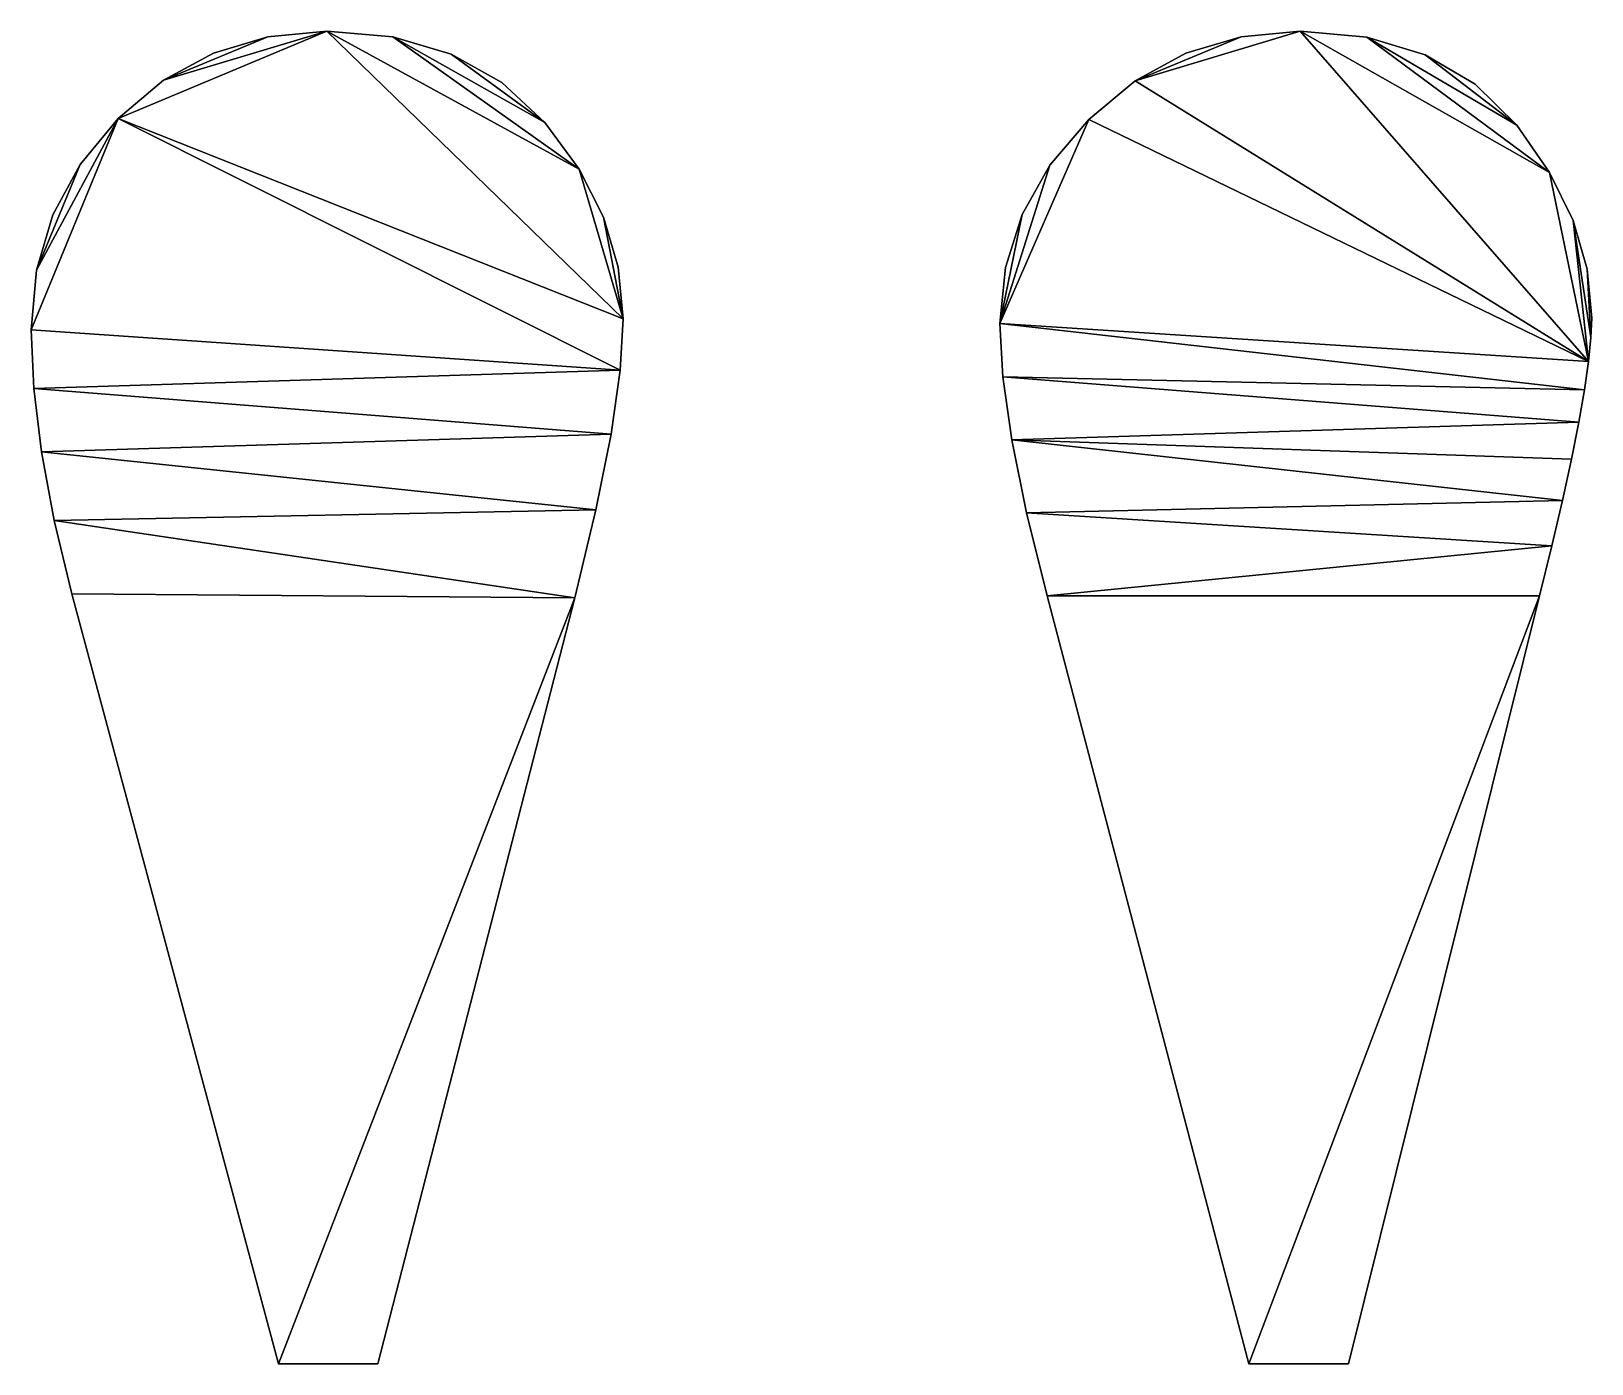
# Model space of a CAD drawing. Header units: metres. Extents: x 0.12 to 0.657, y 0.496 to 0.954.
import ezdxf

# ---------------------------------------------------------------- set-up
doc = ezdxf.new("R2010")
doc.units = ezdxf.units.M

msp = doc.modelspace()

# ---------------------------------------------------------------- meshes
at = {"layer": 'Armanisoft_0', "linetype": 'CONTINUOUS'}
mesh = msp.add_polyface(dxfattribs=at)
corners = [(0.239563, 0.496189), (0.205452, 0.496189), (0.13438, 0.760881), (0.128276, 0.786116), (0.123915, 0.809655), (0.121299, 0.831498), (0.120427, 0.851645), (0.122292, 0.872179), (0.127888, 0.89113), (0.137213, 0.908498), (0.15027, 0.924283), (0.165947, 0.937401), (0.183136, 0.946772), (0.201836, 0.952394), (0.222049, 0.954268), (0.244768, 0.952305), (0.264839, 0.946415), (0.282262, 0.936599), (0.297035, 0.922856), (0.308803, 0.906861), (0.317208, 0.89029), (0.322252, 0.873142), (0.323933, 0.855417), (0.322896, 0.837698), (0.319784, 0.815799), (0.314597, 0.789719), (0.307336, 0.759459), (0.239563, 0.496189), (0.573335, 0.496189), (0.539059, 0.496189), (0.469801, 0.760166), (0.462672, 0.788676), (0.45758, 0.813783), (0.454525, 0.835485), (0.453506, 0.853783), (0.455414, 0.873095), (0.461138, 0.891223), (0.470677, 0.908167), (0.484033, 0.923929), (0.500027, 0.937202), (0.517482, 0.946683), (0.536399, 0.952372), (0.556777, 0.954268), (0.579692, 0.952246), (0.599741, 0.946181), (0.616924, 0.936071), (0.631242, 0.921918), (0.642516, 0.905645), (0.65057, 0.889178), (0.655402, 0.872516), (0.657012, 0.855659), (0.656731, 0.848935), (0.655888, 0.840722), (0.654484, 0.831019), (0.652517, 0.819827), (0.649989, 0.807146), (0.646898, 0.792975), (0.643246, 0.777315), (0.639032, 0.760166), (0.573335, 0.496189), (0.38872, 1.645819), (-0.531871, 0.264933), (1.30931, 0.264933), (0.239563, 0.496189, 0.229421), (0.205452, 0.496189, 0.229421), (0.13438, 0.760881, 0.229421), (0.128276, 0.786116, 0.229421), (0.123915, 0.809655, 0.229421), (0.121299, 0.831498, 0.229421), (0.120427, 0.851645, 0.229421), (0.122292, 0.872179, 0.229421), (0.127888, 0.89113, 0.229421), (0.137213, 0.908498, 0.229421), (0.15027, 0.924283, 0.229421), (0.165947, 0.937401, 0.229421), (0.183136, 0.946772, 0.229421), (0.201836, 0.952394, 0.229421), (0.222049, 0.954268, 0.229421), (0.244768, 0.952305, 0.229421), (0.264839, 0.946415, 0.229421), (0.282262, 0.936599, 0.229421), (0.297035, 0.922856, 0.229421), (0.308803, 0.906861, 0.229421), (0.317208, 0.89029, 0.229421), (0.322252, 0.873142, 0.229421), (0.323933, 0.855417, 0.229421), (0.322896, 0.837698, 0.229421), (0.319784, 0.815799, 0.229421), (0.314597, 0.789719, 0.229421), (0.307336, 0.759459, 0.229421), (0.239563, 0.496189, 0.229421), (0.573335, 0.496189, 0.229421), (0.539059, 0.496189, 0.229421), (0.469801, 0.760166, 0.229421), (0.462672, 0.788676, 0.229421), (0.45758, 0.813783, 0.229421), (0.454525, 0.835485, 0.229421), (0.453506, 0.853783, 0.229421), (0.455414, 0.873095, 0.229421), (0.461138, 0.891223, 0.229421), (0.470677, 0.908167, 0.229421), (0.484033, 0.923929, 0.229421), (0.500027, 0.937202, 0.229421), (0.517482, 0.946683, 0.229421), (0.536399, 0.952372, 0.229421), (0.556777, 0.954268, 0.229421), (0.579692, 0.952246, 0.229421), (0.599741, 0.946181, 0.229421), (0.616924, 0.936071, 0.229421), (0.631242, 0.921918, 0.229421), (0.642516, 0.905645, 0.229421), (0.65057, 0.889178, 0.229421), (0.655402, 0.872516, 0.229421), (0.657012, 0.855659, 0.229421), (0.656731, 0.848935, 0.229421), (0.655888, 0.840722, 0.229421), (0.654484, 0.831019, 0.229421), (0.652517, 0.819827, 0.229421), (0.649989, 0.807146, 0.229421), (0.646898, 0.792975, 0.229421), (0.643246, 0.777315, 0.229421), (0.639032, 0.760166, 0.229421), (0.573335, 0.496189, 0.229421), (0.38872, 1.645819, 0.229421), (-0.531871, 0.264933, 0.229421), (1.30931, 0.264933, 0.229421), (0.239563, 0.496189), (0.239563, 0.496189, 0.229421), (0.205452, 0.496189), (0.205452, 0.496189, 0.229421), (0.13438, 0.760881), (0.13438, 0.760881, 0.229421), (0.128276, 0.786116), (0.128276, 0.786116, 0.229421), (0.123915, 0.809655), (0.123915, 0.809655, 0.229421), (0.121299, 0.831498), (0.121299, 0.831498, 0.229421), (0.120427, 0.851645), (0.120427, 0.851645, 0.229421), (0.122292, 0.872179), (0.122292, 0.872179, 0.229421), (0.127887, 0.89113), (0.127887, 0.89113, 0.229421), (0.137213, 0.908498), (0.137213, 0.908498, 0.229421), (0.15027, 0.924283), (0.15027, 0.924283, 0.229421), (0.165947, 0.937401), (0.165947, 0.937401, 0.229421), (0.183136, 0.946772), (0.183136, 0.946772, 0.229421), (0.201836, 0.952394), (0.201836, 0.952394, 0.229421), (0.222049, 0.954268), (0.222049, 0.954268, 0.229421), (0.244768, 0.952305), (0.244768, 0.952305, 0.229421), (0.264839, 0.946415), (0.264839, 0.946415, 0.229421), (0.282262, 0.936599), (0.282262, 0.936599, 0.229421), (0.297035, 0.922856), (0.297035, 0.922856, 0.229421), (0.308803, 0.906861), (0.308803, 0.906861, 0.229421), (0.317208, 0.89029), (0.317208, 0.89029, 0.229421), (0.322252, 0.873142), (0.322252, 0.873142, 0.229421), (0.323933, 0.855417), (0.323933, 0.855417, 0.229421), (0.322896, 0.837698), (0.322896, 0.837698, 0.229421), (0.319784, 0.815799), (0.319784, 0.815799, 0.229421), (0.314597, 0.789719), (0.314597, 0.789719, 0.229421), (0.307336, 0.759459), (0.307336, 0.759459, 0.229421), (0.573335, 0.496189), (0.573335, 0.496189, 0.229421), (0.539059, 0.496189), (0.539059, 0.496189, 0.229421), (0.469801, 0.760166), (0.469801, 0.760166, 0.229421), (0.462672, 0.788676), (0.462672, 0.788676, 0.229421), (0.45758, 0.813782), (0.45758, 0.813782, 0.229421), (0.454525, 0.835485), (0.454525, 0.835485, 0.229421), (0.453506, 0.853783), (0.453506, 0.853783, 0.229421), (0.455414, 0.873095), (0.455414, 0.873095, 0.229421), (0.461138, 0.891223), (0.461138, 0.891223, 0.229421), (0.470677, 0.908167), (0.470677, 0.908167, 0.229421), (0.484033, 0.923929), (0.484033, 0.923929, 0.229421), (0.500027, 0.937202), (0.500027, 0.937202, 0.229421), (0.517482, 0.946683), (0.517482, 0.946683, 0.229421), (0.536399, 0.952372), (0.536399, 0.952372, 0.229421), (0.556777, 0.954268), (0.556777, 0.954268, 0.229421), (0.579692, 0.952246), (0.579692, 0.952246, 0.229421), (0.599741, 0.946181), (0.599741, 0.946181, 0.229421), (0.616924, 0.936071), (0.616924, 0.936071, 0.229421), (0.631242, 0.921918), (0.631242, 0.921918, 0.229421), (0.642516, 0.905645), (0.642516, 0.905645, 0.229421), (0.65057, 0.889178), (0.65057, 0.889178, 0.229421), (0.655402, 0.872516), (0.655402, 0.872516, 0.229421), (0.657012, 0.855659), (0.657012, 0.855659, 0.229421), (0.656731, 0.848935), (0.656731, 0.848935, 0.229421), (0.655888, 0.840722), (0.655888, 0.840722, 0.229421), (0.654484, 0.831019), (0.654484, 0.831019, 0.229421), (0.652517, 0.819827), (0.652517, 0.819827, 0.229421), (0.649989, 0.807146), (0.649989, 0.807146, 0.229421), (0.646898, 0.792975), (0.646898, 0.792975, 0.229421), (0.643246, 0.777315), (0.643246, 0.777315, 0.229421), (0.639032, 0.760166), (0.639032, 0.760166, 0.229421)]
mesh.append_faces([[corners[k] for k in face] for face in [(9, 7, 8), (10, 6, 7), (10, 7, 9), (13, 11, 12), (14, 10, 11), (14, 11, 13), (18, 15, 16), (18, 16, 17), (19, 14, 15), (19, 15, 18), (22, 10, 14), (22, 14, 19), (22, 19, 20), (22, 20, 21), (23, 5, 6), (23, 6, 10), (23, 10, 22), (24, 4, 5), (24, 5, 23), (25, 3, 4), (25, 4, 24), (26, 0, 1), (26, 1, 2), (26, 2, 3), (26, 3, 25), (36, 34, 35), (37, 34, 36), (38, 34, 37), (41, 39, 40), (42, 39, 41), (46, 43, 44), (46, 44, 45), (47, 42, 43), (47, 43, 46), (51, 48, 49), (52, 34, 38), (52, 38, 39), (52, 39, 42), (52, 42, 47), (52, 47, 48), (52, 48, 51), (53, 33, 34), (53, 34, 52), (54, 32, 33), (54, 33, 53), (55, 32, 54), (56, 31, 32), (56, 32, 55), (57, 30, 31), (57, 31, 56), (58, 28, 29), (58, 29, 30), (58, 30, 57), (72, 71, 70), (73, 70, 69), (73, 72, 70), (76, 75, 74), (77, 74, 73), (77, 76, 74), (81, 79, 78), (81, 80, 79), (82, 78, 77), (82, 81, 78), (85, 77, 73), (85, 82, 77), (85, 83, 82), (85, 84, 83), (86, 69, 68), (86, 73, 69), (86, 85, 73), (87, 68, 67), (87, 86, 68), (88, 67, 66), (88, 87, 67), (89, 64, 63), (89, 65, 64), (89, 66, 65), (89, 88, 66), (99, 98, 97), (100, 99, 97), (101, 100, 97), (104, 103, 102), (105, 104, 102), (109, 107, 106), (109, 108, 107), (110, 106, 105), (110, 109, 106), (114, 112, 111), (115, 101, 97), (115, 102, 101), (115, 105, 102), (115, 110, 105), (115, 111, 110), (115, 114, 111), (116, 97, 96), (116, 115, 97), (117, 96, 95), (117, 116, 96), (118, 117, 95), (119, 95, 94), (119, 118, 95), (120, 94, 93), (120, 119, 94), (121, 92, 91), (121, 93, 92), (121, 120, 93), (128, 126, 127, 129), (130, 128, 129, 131), (132, 130, 131, 133), (134, 132, 133, 135), (136, 134, 135, 137), (138, 136, 137, 139), (140, 138, 139, 141), (142, 140, 141, 143), (144, 142, 143, 145), (146, 144, 145, 147), (148, 146, 147, 149), (150, 148, 149, 151), (152, 150, 151, 153), (154, 152, 153, 155), (156, 154, 155, 157), (158, 156, 157, 159), (160, 158, 159, 161), (162, 160, 161, 163), (164, 162, 163, 165), (166, 164, 165, 167), (168, 166, 167, 169), (170, 168, 169, 171), (172, 170, 171, 173), (174, 172, 173, 175), (176, 174, 175, 177), (178, 176, 177, 179), (126, 178, 179, 127), (182, 180, 181, 183), (184, 182, 183, 185), (186, 184, 185, 187), (188, 186, 187, 189), (190, 188, 189, 191), (192, 190, 191, 193), (194, 192, 193, 195), (196, 194, 195, 197), (198, 196, 197, 199), (200, 198, 199, 201), (202, 200, 201, 203), (204, 202, 203, 205), (206, 204, 205, 207), (208, 206, 207, 209), (210, 208, 209, 211), (212, 210, 211, 213), (214, 212, 213, 215), (216, 214, 215, 217), (218, 216, 217, 219), (220, 218, 219, 221), (222, 220, 221, 223), (224, 222, 223, 225), (226, 224, 225, 227), (228, 226, 227, 229), (230, 228, 229, 231), (232, 230, 231, 233), (234, 232, 233, 235), (236, 234, 235, 237), (238, 236, 237, 239), (240, 238, 239, 241), (180, 240, 241, 181)]])

doc.saveas('drawing.dxf')
